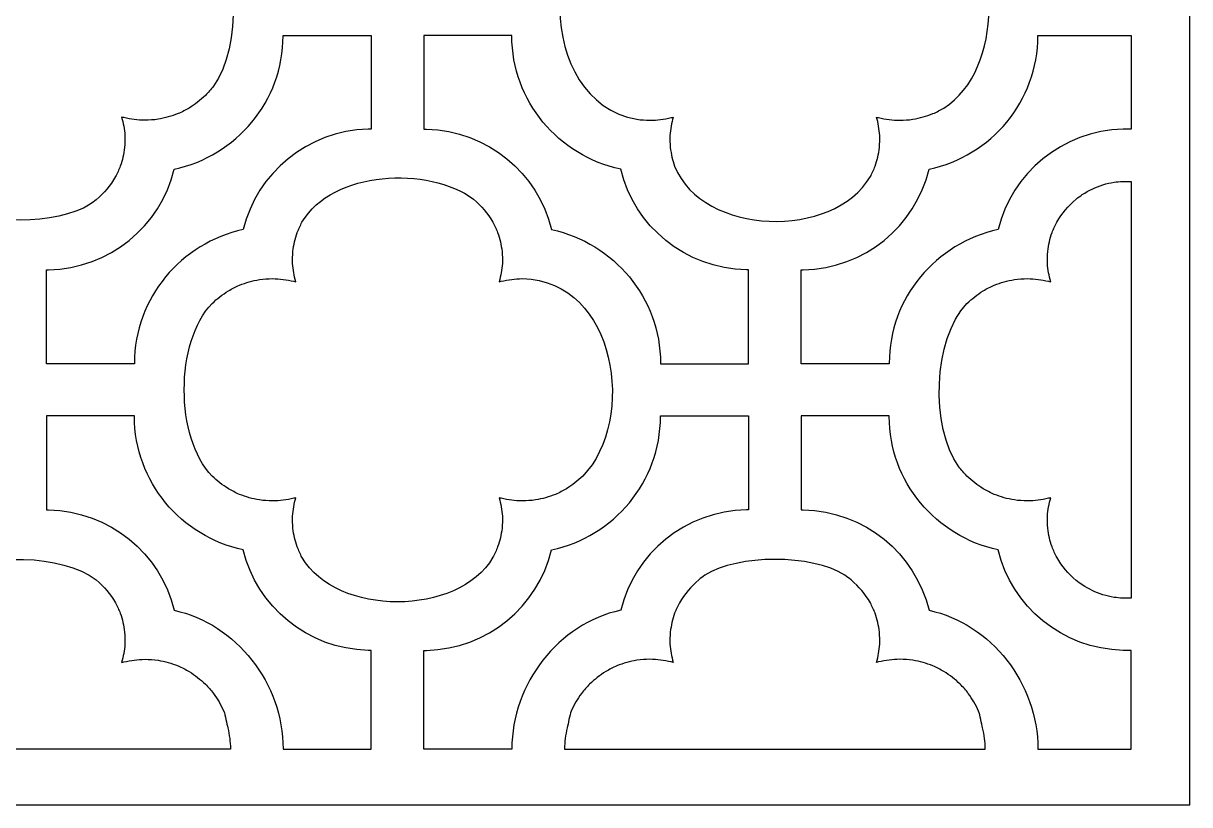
# Model space of a CAD drawing. Header units: centimetres. Extents: x -18.2 to -1.5, y -0.2 to 3.9.
# Drawn here: x -5.453 to -1.5, y -0.185 to 2.463 of the extents above; entities that cross this region are included whole.
import ezdxf

# ---------------------------------------------------------------- set-up
doc = ezdxf.new("R2010")
doc.units = ezdxf.units.CM
doc.header["$MEASUREMENT"] = 0
doc.layers.add('layer 1', color=7, linetype='Continuous')

msp = doc.modelspace()

# ---------------------------------------------------------------- linework, layer by layer
at = {"layer": 'layer 1', "color": 250}
for points, knots in [([(-1.49952, 3.91863), (-1.49952, 2.5509), (-1.49952, 1.18316), (-1.49952, -0.18457), (-1.49952, -0.18457), (-7.06165, -0.18457), (-12.62378, -0.18457), (-18.18591, -0.18457), (-18.18591, -0.18457), (-18.18591, 1.18316), (-18.18591, 2.5509), (-18.18591, 3.91863), (-18.18591, 3.91863), (-12.62378, 3.91863), (-7.06165, 3.91863), (-1.49952, 3.91863)], [0, 0, 0, 0, 0.2, 0.2, 0.2, 0.2, 0.4, 0.4, 0.4, 0.4, 0.6, 0.6, 0.6, 0.6, 1, 1, 1, 1]), ([(-2.33228, 2.17625), (-2.34461, 2.16922), (-2.35673, 2.16307), (-2.36969, 2.15726), (-2.36969, 2.15726), (-2.39245, 2.14836), (-2.41381, 2.14236), (-2.43789, 2.13809), (-2.43789, 2.13809), (-2.45276, 2.13621), (-2.46699, 2.13515), (-2.48196, 2.13478), (-2.48196, 2.13478), (-2.50708, 2.13541), (-2.52964, 2.13818), (-2.55411, 2.14379), (-2.55411, 2.14379), (-2.55646, 2.14445), (-2.55878, 2.14513), (-2.56108, 2.14582), (-2.56108, 2.14582), (-2.55514, 2.12474), (-2.55169, 2.10505), (-2.54999, 2.08311), (-2.54999, 2.08311), (-2.54964, 2.06929), (-2.54996, 2.05615), (-2.55103, 2.04237), (-2.55103, 2.04237), (-2.55391, 2.02007), (-2.55852, 2.0002), (-2.56583, 1.9789), (-2.56583, 1.9789), (-2.57067, 1.96679), (-2.57586, 1.95546), (-2.58187, 1.94388), (-2.58187, 1.94388), (-2.70587, 1.73094), (-3.15051, 1.74191), (-3.24525, 1.9789), (-3.24525, 1.9789), (-3.25256, 2.0002), (-3.25717, 2.02007), (-3.26005, 2.04237), (-3.26005, 2.04237), (-3.26111, 2.05615), (-3.26144, 2.06929), (-3.26109, 2.08311), (-3.26109, 2.08311), (-3.25939, 2.10505), (-3.25594, 2.12474), (-3.25, 2.14582), (-3.25, 2.14582), (-3.2523, 2.14513), (-3.25462, 2.14445), (-3.25697, 2.14379), (-3.25697, 2.14379), (-3.28144, 2.13818), (-3.304, 2.13541), (-3.32912, 2.13478), (-3.32912, 2.13478), (-3.34409, 2.13515), (-3.35832, 2.13621), (-3.37319, 2.13809), (-3.37319, 2.13809), (-3.72072, 2.19979), (-3.72072, 2.82336), (-3.37319, 2.88507), (-3.37319, 2.88507), (-3.35832, 2.88695), (-3.34409, 2.888), (-3.32912, 2.88838), (-3.32912, 2.88838), (-3.304, 2.88775), (-3.28144, 2.88497), (-3.25697, 2.87936), (-3.25697, 2.87936), (-3.25462, 2.8787), (-3.2523, 2.87802), (-3.25, 2.87733), (-3.25, 2.87733), (-3.25594, 2.89842), (-3.25939, 2.91811), (-3.26109, 2.94005), (-3.26109, 2.94005), (-3.26144, 2.95386), (-3.26111, 2.96701), (-3.26005, 2.98078), (-3.26005, 2.98078), (-3.25717, 3.00309), (-3.25256, 3.02296), (-3.24525, 3.04426), (-3.24525, 3.04426), (-3.24041, 3.05636), (-3.23522, 3.0677), (-3.22921, 3.07928), (-3.22921, 3.07928), (-3.1112, 3.28192), (-2.69969, 3.2816), (-2.58187, 3.07928), (-2.58187, 3.07928), (-2.57586, 3.0677), (-2.57067, 3.05636), (-2.56583, 3.04426), (-2.56583, 3.04426), (-2.55852, 3.02296), (-2.55391, 3.00309), (-2.55103, 2.98078), (-2.55103, 2.98078), (-2.54996, 2.96701), (-2.54964, 2.95386), (-2.54999, 2.94005), (-2.54999, 2.94005), (-2.55169, 2.91811), (-2.55514, 2.89842), (-2.56108, 2.87733), (-2.56108, 2.87733), (-2.55878, 2.87802), (-2.55646, 2.8787), (-2.55411, 2.87936), (-2.55411, 2.87936), (-2.52964, 2.88497), (-2.50708, 2.88775), (-2.48196, 2.88838), (-2.48196, 2.88838), (-2.46699, 2.888), (-2.45276, 2.88695), (-2.43789, 2.88507), (-2.43789, 2.88507), (-2.41381, 2.88079), (-2.39245, 2.8748), (-2.36969, 2.8659), (-2.36969, 2.8659), (-2.35673, 2.86008), (-2.34461, 2.85393), (-2.33228, 2.8469), (-2.33228, 2.8469), (-2.12958, 2.71813), (-2.12933, 2.30519), (-2.33228, 2.17625)], [0, 0, 0, 0, 0.0277778, 0.0277778, 0.0277778, 0.0277778, 0.0555556, 0.0555556, 0.0555556, 0.0555556, 0.0833333, 0.0833333, 0.0833333, 0.0833333, 0.1111111, 0.1111111, 0.1111111, 0.1111111, 0.1388889, 0.1388889, 0.1388889, 0.1388889, 0.1666667, 0.1666667, 0.1666667, 0.1666667, 0.1944444, 0.1944444, 0.1944444, 0.1944444, 0.2222222, 0.2222222, 0.2222222, 0.2222222, 0.25, 0.25, 0.25, 0.25, 0.2777778, 0.2777778, 0.2777778, 0.2777778, 0.3055556, 0.3055556, 0.3055556, 0.3055556, 0.3333333, 0.3333333, 0.3333333, 0.3333333, 0.3611111, 0.3611111, 0.3611111, 0.3611111, 0.3888889, 0.3888889, 0.3888889, 0.3888889, 0.4166667, 0.4166667, 0.4166667, 0.4166667, 0.4444444, 0.4444444, 0.4444444, 0.4444444, 0.4722222, 0.4722222, 0.4722222, 0.4722222, 0.5, 0.5, 0.5, 0.5, 0.5277778, 0.5277778, 0.5277778, 0.5277778, 0.5555556, 0.5555556, 0.5555556, 0.5555556, 0.5833333, 0.5833333, 0.5833333, 0.5833333, 0.6111111, 0.6111111, 0.6111111, 0.6111111, 0.6388889, 0.6388889, 0.6388889, 0.6388889, 0.6666667, 0.6666667, 0.6666667, 0.6666667, 0.6944444, 0.6944444, 0.6944444, 0.6944444, 0.7222222, 0.7222222, 0.7222222, 0.7222222, 0.75, 0.75, 0.75, 0.75, 0.7777778, 0.7777778, 0.7777778, 0.7777778, 0.8055556, 0.8055556, 0.8055556, 0.8055556, 0.8333333, 0.8333333, 0.8333333, 0.8333333, 0.8611111, 0.8611111, 0.8611111, 0.8611111, 0.8888889, 0.8888889, 0.8888889, 0.8888889, 0.9166667, 0.9166667, 0.9166667, 0.9166667, 0.9444444, 0.9444444, 0.9444444, 0.9444444, 1, 1, 1, 1]), ([(-6.11984, 2.25038), (-6.11106, 2.23934), (-6.10214, 2.22916), (-6.09234, 2.21899), (-6.09234, 2.21899), (-6.07493, 2.20257), (-6.05764, 2.18911), (-6.0374, 2.17625), (-6.0374, 2.17625), (-6.02507, 2.16922), (-6.01295, 2.16307), (-5.99999, 2.15726), (-5.99999, 2.15726), (-5.97724, 2.14836), (-5.95587, 2.14236), (-5.93179, 2.13809), (-5.93179, 2.13809), (-5.91693, 2.13621), (-5.9027, 2.13515), (-5.88772, 2.13478), (-5.88772, 2.13478), (-5.8626, 2.13541), (-5.84005, 2.13818), (-5.81557, 2.14379), (-5.81557, 2.14379), (-5.81323, 2.14445), (-5.8109, 2.14513), (-5.8086, 2.14582), (-5.8086, 2.14582), (-5.81455, 2.12474), (-5.818, 2.10505), (-5.81969, 2.08311), (-5.81969, 2.08311), (-5.82005, 2.06929), (-5.81972, 2.05615), (-5.81865, 2.04237), (-5.81865, 2.04237), (-5.81577, 2.02007), (-5.81116, 2.0002), (-5.80385, 1.9789), (-5.80385, 1.9789), (-5.79901, 1.96679), (-5.79382, 1.95546), (-5.78781, 1.94388), (-5.78781, 1.94388), (-5.76979, 1.91294), (-5.7496, 1.88877), (-5.72232, 1.86539), (-5.72232, 1.86539), (-5.71542, 1.86028), (-5.70852, 1.85516), (-5.70162, 1.85005), (-5.70162, 1.85005), (-5.58886, 1.77841), (-5.33942, 1.77842), (-5.22667, 1.85005), (-5.22667, 1.85005), (-5.21976, 1.85516), (-5.21286, 1.86028), (-5.20596, 1.86539), (-5.20596, 1.86539), (-5.17869, 1.88877), (-5.15849, 1.91294), (-5.14047, 1.94388), (-5.14047, 1.94388), (-5.13446, 1.95546), (-5.12927, 1.96679), (-5.12443, 1.9789), (-5.12443, 1.9789), (-5.11712, 2.0002), (-5.11251, 2.02007), (-5.10963, 2.04237), (-5.10963, 2.04237), (-5.10857, 2.05615), (-5.10824, 2.06929), (-5.1086, 2.08311), (-5.1086, 2.08311), (-5.11029, 2.10505), (-5.11374, 2.12474), (-5.11969, 2.14582), (-5.11969, 2.14582), (-5.11738, 2.14513), (-5.11506, 2.14445), (-5.11272, 2.14379), (-5.11272, 2.14379), (-5.08824, 2.13818), (-5.06568, 2.13541), (-5.04056, 2.13478), (-5.04056, 2.13478), (-5.02559, 2.13515), (-5.01136, 2.13621), (-4.9965, 2.13809), (-4.9965, 2.13809), (-4.97242, 2.14236), (-4.95105, 2.14836), (-4.9283, 2.15726), (-4.9283, 2.15726), (-4.91533, 2.16307), (-4.90322, 2.16922), (-4.89088, 2.17625), (-4.89088, 2.17625), (-4.87065, 2.18911), (-4.85335, 2.20257), (-4.83595, 2.21899), (-4.83595, 2.21899), (-4.82615, 2.22916), (-4.81723, 2.23934), (-4.80845, 2.25038), (-4.80845, 2.25038), (-4.71189, 2.38454), (-4.71938, 2.68324), (-4.83595, 2.80417), (-4.83595, 2.80417), (-4.85335, 2.82059), (-4.87065, 2.83405), (-4.89088, 2.8469), (-4.89088, 2.8469), (-4.90322, 2.85393), (-4.91533, 2.86008), (-4.9283, 2.8659), (-4.9283, 2.8659), (-4.95105, 2.8748), (-4.97242, 2.88079), (-4.9965, 2.88507), (-4.9965, 2.88507), (-5.01136, 2.88695), (-5.02559, 2.888), (-5.04056, 2.88838), (-5.04056, 2.88838), (-5.06568, 2.88775), (-5.08824, 2.88497), (-5.11272, 2.87936), (-5.11272, 2.87936), (-5.11506, 2.8787), (-5.11738, 2.87802), (-5.11969, 2.87733), (-5.11969, 2.87733), (-5.11374, 2.89842), (-5.11029, 2.91811), (-5.1086, 2.94005), (-5.1086, 2.94005), (-5.10824, 2.95386), (-5.10857, 2.96701), (-5.10963, 2.98078), (-5.10963, 2.98078), (-5.11251, 3.00309), (-5.11712, 3.02296), (-5.12443, 3.04426), (-5.12443, 3.04426), (-5.12927, 3.05636), (-5.13446, 3.0677), (-5.14047, 3.07928), (-5.14047, 3.07928), (-5.15849, 3.11022), (-5.17869, 3.13438), (-5.20596, 3.15777), (-5.20596, 3.15777), (-5.21286, 3.16288), (-5.21976, 3.16799), (-5.22667, 3.1731), (-5.22667, 3.1731), (-5.34878, 3.25068), (-5.60535, 3.2444), (-5.72232, 3.15777), (-5.72232, 3.15777), (-5.7496, 3.13438), (-5.76979, 3.11022), (-5.78781, 3.07928), (-5.78781, 3.07928), (-5.79382, 3.0677), (-5.79901, 3.05636), (-5.80385, 3.04426), (-5.80385, 3.04426), (-5.81116, 3.02296), (-5.81577, 3.00309), (-5.81865, 2.98078), (-5.81865, 2.98078), (-5.81972, 2.96701), (-5.82005, 2.95386), (-5.81969, 2.94005), (-5.81969, 2.94005), (-5.818, 2.91811), (-5.81455, 2.89842), (-5.8086, 2.87733), (-5.8086, 2.87733), (-5.8109, 2.87802), (-5.81323, 2.8787), (-5.81557, 2.87936), (-5.81557, 2.87936), (-5.84005, 2.88497), (-5.8626, 2.88775), (-5.88772, 2.88838), (-5.88772, 2.88838), (-5.9027, 2.888), (-5.91693, 2.88695), (-5.93179, 2.88507), (-5.93179, 2.88507), (-5.95587, 2.88079), (-5.97724, 2.8748), (-5.99999, 2.8659), (-5.99999, 2.8659), (-6.01295, 2.86008), (-6.02507, 2.85393), (-6.0374, 2.8469), (-6.0374, 2.8469), (-6.05764, 2.83405), (-6.07493, 2.82059), (-6.09234, 2.80417), (-6.09234, 2.80417), (-6.10214, 2.794), (-6.11106, 2.78382), (-6.11984, 2.77277), (-6.11984, 2.77277), (-6.2078, 2.65054), (-6.20782, 2.37264), (-6.11984, 2.25038)], [0, 0, 0, 0, 0.0181818, 0.0181818, 0.0181818, 0.0181818, 0.0363636, 0.0363636, 0.0363636, 0.0363636, 0.0545455, 0.0545455, 0.0545455, 0.0545455, 0.0727273, 0.0727273, 0.0727273, 0.0727273, 0.0909091, 0.0909091, 0.0909091, 0.0909091, 0.1090909, 0.1090909, 0.1090909, 0.1090909, 0.1272727, 0.1272727, 0.1272727, 0.1272727, 0.1454545, 0.1454545, 0.1454545, 0.1454545, 0.1636364, 0.1636364, 0.1636364, 0.1636364, 0.1818182, 0.1818182, 0.1818182, 0.1818182, 0.2, 0.2, 0.2, 0.2, 0.2181818, 0.2181818, 0.2181818, 0.2181818, 0.2363636, 0.2363636, 0.2363636, 0.2363636, 0.2545455, 0.2545455, 0.2545455, 0.2545455, 0.2727273, 0.2727273, 0.2727273, 0.2727273, 0.2909091, 0.2909091, 0.2909091, 0.2909091, 0.3090909, 0.3090909, 0.3090909, 0.3090909, 0.3272727, 0.3272727, 0.3272727, 0.3272727, 0.3454545, 0.3454545, 0.3454545, 0.3454545, 0.3636364, 0.3636364, 0.3636364, 0.3636364, 0.3818182, 0.3818182, 0.3818182, 0.3818182, 0.4, 0.4, 0.4, 0.4, 0.4181818, 0.4181818, 0.4181818, 0.4181818, 0.4363636, 0.4363636, 0.4363636, 0.4363636, 0.4545455, 0.4545455, 0.4545455, 0.4545455, 0.4727273, 0.4727273, 0.4727273, 0.4727273, 0.4909091, 0.4909091, 0.4909091, 0.4909091, 0.5090909, 0.5090909, 0.5090909, 0.5090909, 0.5272727, 0.5272727, 0.5272727, 0.5272727, 0.5454545, 0.5454545, 0.5454545, 0.5454545, 0.5636364, 0.5636364, 0.5636364, 0.5636364, 0.5818182, 0.5818182, 0.5818182, 0.5818182, 0.6, 0.6, 0.6, 0.6, 0.6181818, 0.6181818, 0.6181818, 0.6181818, 0.6363636, 0.6363636, 0.6363636, 0.6363636, 0.6545455, 0.6545455, 0.6545455, 0.6545455, 0.6727273, 0.6727273, 0.6727273, 0.6727273, 0.6909091, 0.6909091, 0.6909091, 0.6909091, 0.7090909, 0.7090909, 0.7090909, 0.7090909, 0.7272727, 0.7272727, 0.7272727, 0.7272727, 0.7454545, 0.7454545, 0.7454545, 0.7454545, 0.7636364, 0.7636364, 0.7636364, 0.7636364, 0.7818182, 0.7818182, 0.7818182, 0.7818182, 0.8, 0.8, 0.8, 0.8, 0.8181818, 0.8181818, 0.8181818, 0.8181818, 0.8363636, 0.8363636, 0.8363636, 0.8363636, 0.8545455, 0.8545455, 0.8545455, 0.8545455, 0.8727273, 0.8727273, 0.8727273, 0.8727273, 0.8909091, 0.8909091, 0.8909091, 0.8909091, 0.9090909, 0.9090909, 0.9090909, 0.9090909, 0.9272727, 0.9272727, 0.9272727, 0.9272727, 0.9454545, 0.9454545, 0.9454545, 0.9454545, 0.9636364, 0.9636364, 0.9636364, 0.9636364, 1, 1, 1, 1]), ([(-4.27401, 2.10462), (-4.27401, 2.21053), (-4.27401, 2.31644), (-4.27401, 2.42235), (-4.27401, 2.42235), (-4.37349, 2.42235), (-4.47296, 2.42235), (-4.57244, 2.42235), (-4.57244, 2.42235), (-4.57244, 2.42183), (-4.57244, 2.42149), (-4.57244, 2.42141), (-4.57244, 2.42141), (-4.57244, 2.19991), (-4.73103, 2.01391), (-4.94162, 1.96877), (-4.94162, 1.96877), (-4.98728, 1.77654), (-5.16066, 1.63208), (-5.36772, 1.62846), (-5.36772, 1.62846), (-5.36873, 1.62844), (-5.37169, 1.62842), (-5.37497, 1.62841), (-5.37497, 1.62841), (-5.37497, 1.52217), (-5.37497, 1.41593), (-5.37497, 1.30968), (-5.37497, 1.30968), (-5.27548, 1.30968), (-5.17599, 1.30968), (-5.0765, 1.30968), (-5.0765, 1.30968), (-5.0765, 1.31067), (-5.07651, 1.31143), (-5.07651, 1.31163), (-5.07651, 1.31163), (-5.07651, 1.53313), (-4.91791, 1.71914), (-4.70732, 1.76427), (-4.70732, 1.76427), (-4.66186, 1.95569), (-4.48974, 2.09975), (-4.28384, 2.10453), (-4.28384, 2.10453), (-4.28219, 2.10457), (-4.27809, 2.1046), (-4.27401, 2.10462)], [0, 0, 0, 0, 0.0769231, 0.0769231, 0.0769231, 0.0769231, 0.1538462, 0.1538462, 0.1538462, 0.1538462, 0.2307692, 0.2307692, 0.2307692, 0.2307692, 0.3076923, 0.3076923, 0.3076923, 0.3076923, 0.3846154, 0.3846154, 0.3846154, 0.3846154, 0.4615385, 0.4615385, 0.4615385, 0.4615385, 0.5384615, 0.5384615, 0.5384615, 0.5384615, 0.6153846, 0.6153846, 0.6153846, 0.6153846, 0.6923077, 0.6923077, 0.6923077, 0.6923077, 0.7692308, 0.7692308, 0.7692308, 0.7692308, 0.8461538, 0.8461538, 0.8461538, 0.8461538, 1, 1, 1, 1]), ([(-4.09568, 2.10462), (-4.09568, 2.21053), (-4.09568, 2.31644), (-4.09568, 2.42235), (-4.09568, 2.42235), (-3.9962, 2.42235), (-3.89672, 2.42235), (-3.79724, 2.42235), (-3.79724, 2.42235), (-3.79724, 2.42183), (-3.79724, 2.42149), (-3.79724, 2.42141), (-3.79724, 2.42141), (-3.79724, 2.19991), (-3.63865, 2.01391), (-3.42806, 1.96877), (-3.42806, 1.96877), (-3.3824, 1.77654), (-3.20902, 1.63208), (-3.00197, 1.62846), (-3.00197, 1.62846), (-3.00096, 1.62844), (-2.99799, 1.62842), (-2.99471, 1.62841), (-2.99471, 1.62841), (-2.99471, 1.52217), (-2.99471, 1.41593), (-2.99471, 1.30968), (-2.99471, 1.30968), (-3.0942, 1.30968), (-3.19369, 1.30968), (-3.29318, 1.30968), (-3.29318, 1.30968), (-3.29318, 1.31067), (-3.29318, 1.31143), (-3.29318, 1.31163), (-3.29318, 1.31163), (-3.29318, 1.53313), (-3.45177, 1.71914), (-3.66236, 1.76427), (-3.66236, 1.76427), (-3.70783, 1.95569), (-3.87994, 2.09975), (-4.08585, 2.10453), (-4.08585, 2.10453), (-4.08749, 2.10457), (-4.09159, 2.1046), (-4.09568, 2.10462)], [0, 0, 0, 0, 0.0769231, 0.0769231, 0.0769231, 0.0769231, 0.1538462, 0.1538462, 0.1538462, 0.1538462, 0.2307692, 0.2307692, 0.2307692, 0.2307692, 0.3076923, 0.3076923, 0.3076923, 0.3076923, 0.3846154, 0.3846154, 0.3846154, 0.3846154, 0.4615385, 0.4615385, 0.4615385, 0.4615385, 0.5384615, 0.5384615, 0.5384615, 0.5384615, 0.6153846, 0.6153846, 0.6153846, 0.6153846, 0.6923077, 0.6923077, 0.6923077, 0.6923077, 0.7692308, 0.7692308, 0.7692308, 0.7692308, 0.8461538, 0.8461538, 0.8461538, 0.8461538, 1, 1, 1, 1]), ([(-1.69785, 2.10462), (-1.69785, 2.21053), (-1.69785, 2.31644), (-1.69785, 2.42235), (-1.69785, 2.42235), (-1.80318, 2.42235), (-1.90851, 2.42235), (-2.01384, 2.42235), (-2.01384, 2.42235), (-2.01384, 2.42183), (-2.01384, 2.42149), (-2.01384, 2.42141), (-2.01384, 2.42141), (-2.01384, 2.19991), (-2.17243, 2.01391), (-2.38302, 1.96877), (-2.38302, 1.96877), (-2.42868, 1.77654), (-2.60206, 1.63208), (-2.80911, 1.62846), (-2.80911, 1.62846), (-2.81012, 1.62844), (-2.81309, 1.62842), (-2.81637, 1.62841), (-2.81637, 1.62841), (-2.81637, 1.52217), (-2.81637, 1.41593), (-2.81637, 1.30968), (-2.81637, 1.30968), (-2.71688, 1.30968), (-2.61739, 1.30968), (-2.5179, 1.30968), (-2.5179, 1.30968), (-2.5179, 1.31067), (-2.5179, 1.31143), (-2.5179, 1.31163), (-2.5179, 1.31163), (-2.5179, 1.53313), (-2.35931, 1.71914), (-2.14872, 1.76427), (-2.14872, 1.76427), (-2.10325, 1.95569), (-1.93114, 2.09975), (-1.72523, 2.10453), (-1.72523, 2.10453), (-1.72359, 2.10457), (-1.70193, 2.1046), (-1.69785, 2.10462)], [0, 0, 0, 0, 0.0769231, 0.0769231, 0.0769231, 0.0769231, 0.1538462, 0.1538462, 0.1538462, 0.1538462, 0.2307692, 0.2307692, 0.2307692, 0.2307692, 0.3076923, 0.3076923, 0.3076923, 0.3076923, 0.3846154, 0.3846154, 0.3846154, 0.3846154, 0.4615385, 0.4615385, 0.4615385, 0.4615385, 0.5384615, 0.5384615, 0.5384615, 0.5384615, 0.6153846, 0.6153846, 0.6153846, 0.6153846, 0.6923077, 0.6923077, 0.6923077, 0.6923077, 0.7692308, 0.7692308, 0.7692308, 0.7692308, 0.8461538, 0.8461538, 0.8461538, 0.8461538, 1, 1, 1, 1]), ([(-3.7613, 1.59826), (-3.78642, 1.59763), (-3.80898, 1.59486), (-3.83345, 1.58925), (-3.83345, 1.58925), (-3.8358, 1.58859), (-3.83812, 1.58791), (-3.84042, 1.58722), (-3.84042, 1.58722), (-3.83448, 1.6083), (-3.83103, 1.62799), (-3.82933, 1.64994), (-3.82933, 1.64994), (-3.82898, 1.66375), (-3.82931, 1.67689), (-3.83037, 1.69067), (-3.83037, 1.69067), (-3.83325, 1.71297), (-3.83786, 1.73285), (-3.84517, 1.75414), (-3.84517, 1.75414), (-3.85001, 1.76625), (-3.8552, 1.77758), (-3.86121, 1.78916), (-3.86121, 1.78916), (-3.87923, 1.8201), (-3.89943, 1.84427), (-3.9267, 1.86766), (-3.9267, 1.86766), (-4.07872, 1.98023), (-4.40582, 1.96542), (-4.50847, 1.78916), (-4.50847, 1.78916), (-4.51448, 1.77758), (-4.51967, 1.76625), (-4.52451, 1.75414), (-4.52451, 1.75414), (-4.53182, 1.73285), (-4.53643, 1.71297), (-4.53931, 1.69067), (-4.53931, 1.69067), (-4.54038, 1.67689), (-4.5407, 1.66375), (-4.54035, 1.64994), (-4.54035, 1.64994), (-4.53865, 1.62799), (-4.5352, 1.6083), (-4.52926, 1.58722), (-4.52926, 1.58722), (-4.53156, 1.58791), (-4.53388, 1.58859), (-4.53623, 1.58925), (-4.53623, 1.58925), (-4.56071, 1.59486), (-4.58326, 1.59763), (-4.60838, 1.59826), (-4.60838, 1.59826), (-4.62336, 1.59789), (-4.63758, 1.59683), (-4.65245, 1.59495), (-4.65245, 1.59495), (-4.67653, 1.59068), (-4.69789, 1.58469), (-4.72065, 1.57578), (-4.72065, 1.57578), (-4.73361, 1.56997), (-4.74573, 1.56382), (-4.75806, 1.55679), (-4.75806, 1.55679), (-4.7783, 1.54393), (-4.79559, 1.53047), (-4.81299, 1.51405), (-4.81299, 1.51405), (-4.93913, 1.3832), (-4.93913, 1.05974), (-4.81299, 0.92888), (-4.81299, 0.92888), (-4.79559, 0.91246), (-4.7783, 0.899), (-4.75806, 0.88615), (-4.75806, 0.88615), (-4.74573, 0.87912), (-4.73361, 0.87297), (-4.72065, 0.86715), (-4.72065, 0.86715), (-4.69789, 0.85825), (-4.67653, 0.85226), (-4.65245, 0.84798), (-4.65245, 0.84798), (-4.63758, 0.8461), (-4.62336, 0.84505), (-4.60838, 0.84467), (-4.60838, 0.84467), (-4.58326, 0.8453), (-4.56071, 0.84808), (-4.53623, 0.85369), (-4.53623, 0.85369), (-4.53388, 0.85435), (-4.53156, 0.85503), (-4.52926, 0.85572), (-4.52926, 0.85572), (-4.5352, 0.83464), (-4.53865, 0.81494), (-4.54035, 0.793), (-4.54035, 0.793), (-4.5407, 0.77919), (-4.54038, 0.76605), (-4.53931, 0.75227), (-4.53931, 0.75227), (-4.53643, 0.72996), (-4.53182, 0.71009), (-4.52451, 0.68879), (-4.52451, 0.68879), (-4.51967, 0.67669), (-4.51448, 0.66536), (-4.50847, 0.65377), (-4.50847, 0.65377), (-4.39114, 0.45229), (-3.97854, 0.4523), (-3.86121, 0.65377), (-3.86121, 0.65377), (-3.8552, 0.66536), (-3.85001, 0.67669), (-3.84517, 0.68879), (-3.84517, 0.68879), (-3.83786, 0.71009), (-3.83325, 0.72996), (-3.83037, 0.75227), (-3.83037, 0.75227), (-3.82931, 0.76605), (-3.82898, 0.77919), (-3.82933, 0.793), (-3.82933, 0.793), (-3.83103, 0.81494), (-3.83448, 0.83464), (-3.84042, 0.85572), (-3.84042, 0.85572), (-3.83812, 0.85503), (-3.8358, 0.85435), (-3.83345, 0.85369), (-3.83345, 0.85369), (-3.80898, 0.84808), (-3.78642, 0.8453), (-3.7613, 0.84467), (-3.7613, 0.84467), (-3.74633, 0.84505), (-3.7321, 0.8461), (-3.71724, 0.84798), (-3.71724, 0.84798), (-3.69315, 0.85226), (-3.67179, 0.85825), (-3.64903, 0.86715), (-3.64903, 0.86715), (-3.63607, 0.87297), (-3.62396, 0.87912), (-3.61162, 0.88615), (-3.61162, 0.88615), (-3.59138, 0.899), (-3.57409, 0.91246), (-3.55669, 0.92888), (-3.55669, 0.92888), (-3.37378, 1.11862), (-3.44036, 1.5902), (-3.7613, 1.59826)], [0, 0, 0, 0, 0.0238095, 0.0238095, 0.0238095, 0.0238095, 0.047619, 0.047619, 0.047619, 0.047619, 0.0714286, 0.0714286, 0.0714286, 0.0714286, 0.0952381, 0.0952381, 0.0952381, 0.0952381, 0.1190476, 0.1190476, 0.1190476, 0.1190476, 0.1428571, 0.1428571, 0.1428571, 0.1428571, 0.1666667, 0.1666667, 0.1666667, 0.1666667, 0.1904762, 0.1904762, 0.1904762, 0.1904762, 0.2142857, 0.2142857, 0.2142857, 0.2142857, 0.2380952, 0.2380952, 0.2380952, 0.2380952, 0.2619048, 0.2619048, 0.2619048, 0.2619048, 0.2857143, 0.2857143, 0.2857143, 0.2857143, 0.3095238, 0.3095238, 0.3095238, 0.3095238, 0.3333333, 0.3333333, 0.3333333, 0.3333333, 0.3571429, 0.3571429, 0.3571429, 0.3571429, 0.3809524, 0.3809524, 0.3809524, 0.3809524, 0.4047619, 0.4047619, 0.4047619, 0.4047619, 0.4285714, 0.4285714, 0.4285714, 0.4285714, 0.452381, 0.452381, 0.452381, 0.452381, 0.4761905, 0.4761905, 0.4761905, 0.4761905, 0.5, 0.5, 0.5, 0.5, 0.5238095, 0.5238095, 0.5238095, 0.5238095, 0.547619, 0.547619, 0.547619, 0.547619, 0.5714286, 0.5714286, 0.5714286, 0.5714286, 0.5952381, 0.5952381, 0.5952381, 0.5952381, 0.6190476, 0.6190476, 0.6190476, 0.6190476, 0.6428571, 0.6428571, 0.6428571, 0.6428571, 0.6666667, 0.6666667, 0.6666667, 0.6666667, 0.6904762, 0.6904762, 0.6904762, 0.6904762, 0.7142857, 0.7142857, 0.7142857, 0.7142857, 0.7380952, 0.7380952, 0.7380952, 0.7380952, 0.7619048, 0.7619048, 0.7619048, 0.7619048, 0.7857143, 0.7857143, 0.7857143, 0.7857143, 0.8095238, 0.8095238, 0.8095238, 0.8095238, 0.8333333, 0.8333333, 0.8333333, 0.8333333, 0.8571429, 0.8571429, 0.8571429, 0.8571429, 0.8809524, 0.8809524, 0.8809524, 0.8809524, 0.9047619, 0.9047619, 0.9047619, 0.9047619, 0.9285714, 0.9285714, 0.9285714, 0.9285714, 0.952381, 0.952381, 0.952381, 0.952381, 1, 1, 1, 1]), ([(-2.28189, 0.96028), (-2.27311, 0.94923), (-2.26419, 0.93905), (-2.25439, 0.92888), (-2.25439, 0.92888), (-2.23699, 0.91246), (-2.21969, 0.899), (-2.19946, 0.88615), (-2.19946, 0.88615), (-2.18712, 0.87912), (-2.17501, 0.87297), (-2.16204, 0.86715), (-2.16204, 0.86715), (-2.13929, 0.85825), (-2.11792, 0.85226), (-2.09384, 0.84798), (-2.09384, 0.84798), (-2.07898, 0.8461), (-2.06475, 0.84505), (-2.04978, 0.84467), (-2.04978, 0.84467), (-2.02466, 0.8453), (-2.0021, 0.84808), (-1.97762, 0.85369), (-1.97762, 0.85369), (-1.97528, 0.85435), (-1.97296, 0.85503), (-1.97066, 0.85572), (-1.97066, 0.85572), (-1.9766, 0.83464), (-1.98005, 0.81494), (-1.98175, 0.793), (-1.98175, 0.793), (-1.9821, 0.77919), (-1.98177, 0.76605), (-1.98071, 0.75227), (-1.98071, 0.75227), (-1.97783, 0.72996), (-1.97322, 0.71009), (-1.96591, 0.68879), (-1.96591, 0.68879), (-1.96107, 0.67669), (-1.95588, 0.66536), (-1.94987, 0.65377), (-1.94987, 0.65377), (-1.93185, 0.62283), (-1.91165, 0.59867), (-1.88438, 0.57528), (-1.88438, 0.57528), (-1.87748, 0.57017), (-1.87058, 0.56506), (-1.86368, 0.55995), (-1.86368, 0.55995), (-1.84103, 0.54556), (-1.81933, 0.53519), (-1.79384, 0.52663), (-1.79384, 0.52663), (-1.78096, 0.523), (-1.76852, 0.52015), (-1.75534, 0.51781), (-1.75534, 0.51781), (-1.7459, 0.51662), (-1.73679, 0.51583), (-1.72774, 0.51542), (-1.72774, 0.51542), (-1.72548, 0.51532), (-1.70274, 0.51525), (-1.69785, 0.5152), (-1.69785, 0.5152), (-1.69785, 0.5152), (-1.69785, 1.92774), (-1.69785, 1.92774), (-1.69785, 1.92774), (-1.70274, 1.92769), (-1.72548, 1.92761), (-1.72774, 1.92751), (-1.72774, 1.92751), (-1.73679, 1.92711), (-1.7459, 1.92631), (-1.75534, 1.92512), (-1.75534, 1.92512), (-1.76852, 1.92278), (-1.78096, 1.91994), (-1.79384, 1.91631), (-1.79384, 1.91631), (-1.81933, 1.90775), (-1.84103, 1.89738), (-1.86368, 1.88299), (-1.86368, 1.88299), (-1.87058, 1.87788), (-1.87748, 1.87277), (-1.88438, 1.86766), (-1.88438, 1.86766), (-1.91165, 1.84427), (-1.93185, 1.8201), (-1.94987, 1.78916), (-1.94987, 1.78916), (-1.95588, 1.77758), (-1.96107, 1.76625), (-1.96591, 1.75414), (-1.96591, 1.75414), (-1.97322, 1.73285), (-1.97783, 1.71297), (-1.98071, 1.69067), (-1.98071, 1.69067), (-1.98177, 1.67689), (-1.9821, 1.66375), (-1.98175, 1.64994), (-1.98175, 1.64994), (-1.98005, 1.62799), (-1.9766, 1.6083), (-1.97066, 1.58722), (-1.97066, 1.58722), (-1.97296, 1.58791), (-1.97528, 1.58859), (-1.97762, 1.58925), (-1.97762, 1.58925), (-2.0021, 1.59486), (-2.02466, 1.59763), (-2.04978, 1.59826), (-2.04978, 1.59826), (-2.06475, 1.59789), (-2.07898, 1.59683), (-2.09384, 1.59495), (-2.09384, 1.59495), (-2.11792, 1.59068), (-2.13929, 1.58469), (-2.16204, 1.57578), (-2.16204, 1.57578), (-2.17501, 1.56997), (-2.18712, 1.56382), (-2.19946, 1.55679), (-2.19946, 1.55679), (-2.21969, 1.54393), (-2.23699, 1.53047), (-2.25439, 1.51405), (-2.25439, 1.51405), (-2.37094, 1.39315), (-2.37842, 1.09439), (-2.28189, 0.96028)], [0, 0, 0, 0, 0.0277778, 0.0277778, 0.0277778, 0.0277778, 0.0555556, 0.0555556, 0.0555556, 0.0555556, 0.0833333, 0.0833333, 0.0833333, 0.0833333, 0.1111111, 0.1111111, 0.1111111, 0.1111111, 0.1388889, 0.1388889, 0.1388889, 0.1388889, 0.1666667, 0.1666667, 0.1666667, 0.1666667, 0.1944444, 0.1944444, 0.1944444, 0.1944444, 0.2222222, 0.2222222, 0.2222222, 0.2222222, 0.25, 0.25, 0.25, 0.25, 0.2777778, 0.2777778, 0.2777778, 0.2777778, 0.3055556, 0.3055556, 0.3055556, 0.3055556, 0.3333333, 0.3333333, 0.3333333, 0.3333333, 0.3611111, 0.3611111, 0.3611111, 0.3611111, 0.3888889, 0.3888889, 0.3888889, 0.3888889, 0.4166667, 0.4166667, 0.4166667, 0.4166667, 0.4444444, 0.4444444, 0.4444444, 0.4444444, 0.4722222, 0.4722222, 0.4722222, 0.4722222, 0.5, 0.5, 0.5, 0.5, 0.5277778, 0.5277778, 0.5277778, 0.5277778, 0.5555556, 0.5555556, 0.5555556, 0.5555556, 0.5833333, 0.5833333, 0.5833333, 0.5833333, 0.6111111, 0.6111111, 0.6111111, 0.6111111, 0.6388889, 0.6388889, 0.6388889, 0.6388889, 0.6666667, 0.6666667, 0.6666667, 0.6666667, 0.6944444, 0.6944444, 0.6944444, 0.6944444, 0.7222222, 0.7222222, 0.7222222, 0.7222222, 0.75, 0.75, 0.75, 0.75, 0.7777778, 0.7777778, 0.7777778, 0.7777778, 0.8055556, 0.8055556, 0.8055556, 0.8055556, 0.8333333, 0.8333333, 0.8333333, 0.8333333, 0.8611111, 0.8611111, 0.8611111, 0.8611111, 0.8888889, 0.8888889, 0.8888889, 0.8888889, 0.9166667, 0.9166667, 0.9166667, 0.9166667, 0.9444444, 0.9444444, 0.9444444, 0.9444444, 1, 1, 1, 1]), ([(-4.27401, 0.33832), (-4.27401, 0.22662), (-4.27401, 0.11492), (-4.27401, 0.00322), (-4.27401, 0.00322), (-4.37349, 0.00322), (-4.47296, 0.00322), (-4.57244, 0.00322), (-4.57244, 0.00322), (-4.57244, 0.00374), (-4.57244, 0.00407), (-4.57244, 0.00415), (-4.57244, 0.00415), (-4.57244, 0.22566), (-4.73103, 0.42903), (-4.94162, 0.47416), (-4.94162, 0.47416), (-4.98728, 0.66639), (-5.16066, 0.81085), (-5.36772, 0.81448), (-5.36772, 0.81448), (-5.36873, 0.81449), (-5.37169, 0.81451), (-5.37497, 0.81452), (-5.37497, 0.81452), (-5.37497, 0.92077), (-5.37497, 1.02701), (-5.37497, 1.13326), (-5.37497, 1.13326), (-5.27548, 1.13326), (-5.17599, 1.13326), (-5.0765, 1.13326), (-5.0765, 1.13326), (-5.0765, 1.13226), (-5.07651, 1.1315), (-5.07651, 1.13131), (-5.07651, 1.13131), (-5.07651, 0.9098), (-4.91791, 0.7238), (-4.70732, 0.67867), (-4.70732, 0.67867), (-4.66186, 0.48725), (-4.48974, 0.34319), (-4.28384, 0.33841), (-4.28384, 0.33841), (-4.28219, 0.33837), (-4.27809, 0.33834), (-4.27401, 0.33832)], [0, 0, 0, 0, 0.0769231, 0.0769231, 0.0769231, 0.0769231, 0.1538462, 0.1538462, 0.1538462, 0.1538462, 0.2307692, 0.2307692, 0.2307692, 0.2307692, 0.3076923, 0.3076923, 0.3076923, 0.3076923, 0.3846154, 0.3846154, 0.3846154, 0.3846154, 0.4615385, 0.4615385, 0.4615385, 0.4615385, 0.5384615, 0.5384615, 0.5384615, 0.5384615, 0.6153846, 0.6153846, 0.6153846, 0.6153846, 0.6923077, 0.6923077, 0.6923077, 0.6923077, 0.7692308, 0.7692308, 0.7692308, 0.7692308, 0.8461538, 0.8461538, 0.8461538, 0.8461538, 1, 1, 1, 1]), ([(-4.09568, 0.33832), (-4.09568, 0.22662), (-4.09568, 0.11492), (-4.09568, 0.00322), (-4.09568, 0.00322), (-3.9962, 0.00322), (-3.89672, 0.00322), (-3.79724, 0.00322), (-3.79724, 0.00322), (-3.79724, 0.00374), (-3.79724, 0.00407), (-3.79724, 0.00415), (-3.79724, 0.00415), (-3.79724, 0.22566), (-3.63865, 0.42903), (-3.42806, 0.47416), (-3.42806, 0.47416), (-3.3824, 0.66639), (-3.20902, 0.81085), (-3.00197, 0.81448), (-3.00197, 0.81448), (-3.00096, 0.81449), (-2.99799, 0.81451), (-2.99471, 0.81452), (-2.99471, 0.81452), (-2.99471, 0.92077), (-2.99471, 1.02701), (-2.99471, 1.13326), (-2.99471, 1.13326), (-3.0942, 1.13326), (-3.19369, 1.13326), (-3.29318, 1.13326), (-3.29318, 1.13326), (-3.29318, 1.13226), (-3.29318, 1.1315), (-3.29318, 1.13131), (-3.29318, 1.13131), (-3.29318, 0.9098), (-3.45177, 0.7238), (-3.66236, 0.67867), (-3.66236, 0.67867), (-3.70783, 0.48725), (-3.87994, 0.34319), (-4.08585, 0.33841), (-4.08585, 0.33841), (-4.08749, 0.33837), (-4.09159, 0.33834), (-4.09568, 0.33832)], [0, 0, 0, 0, 0.0769231, 0.0769231, 0.0769231, 0.0769231, 0.1538462, 0.1538462, 0.1538462, 0.1538462, 0.2307692, 0.2307692, 0.2307692, 0.2307692, 0.3076923, 0.3076923, 0.3076923, 0.3076923, 0.3846154, 0.3846154, 0.3846154, 0.3846154, 0.4615385, 0.4615385, 0.4615385, 0.4615385, 0.5384615, 0.5384615, 0.5384615, 0.5384615, 0.6153846, 0.6153846, 0.6153846, 0.6153846, 0.6923077, 0.6923077, 0.6923077, 0.6923077, 0.7692308, 0.7692308, 0.7692308, 0.7692308, 0.8461538, 0.8461538, 0.8461538, 0.8461538, 1, 1, 1, 1]), ([(-1.69785, 0.33832), (-1.69785, 0.22662), (-1.69785, 0.11492), (-1.69785, 0.00322), (-1.69785, 0.00322), (-1.80318, 0.00322), (-1.90851, 0.00322), (-2.01384, 0.00322), (-2.01384, 0.00322), (-2.01384, 0.00374), (-2.01384, 0.00407), (-2.01384, 0.00415), (-2.01384, 0.00415), (-2.01384, 0.22566), (-2.17243, 0.42903), (-2.38302, 0.47416), (-2.38302, 0.47416), (-2.42868, 0.66639), (-2.60206, 0.81085), (-2.80911, 0.81448), (-2.80911, 0.81448), (-2.81012, 0.81449), (-2.81309, 0.81451), (-2.81637, 0.81452), (-2.81637, 0.81452), (-2.81637, 0.92077), (-2.81637, 1.02701), (-2.81637, 1.13326), (-2.81637, 1.13326), (-2.71688, 1.13326), (-2.61739, 1.13326), (-2.5179, 1.13326), (-2.5179, 1.13326), (-2.5179, 1.13226), (-2.5179, 1.1315), (-2.5179, 1.13131), (-2.5179, 1.13131), (-2.5179, 0.9098), (-2.35931, 0.7238), (-2.14872, 0.67867), (-2.14872, 0.67867), (-2.10325, 0.48725), (-1.93114, 0.34319), (-1.72523, 0.33841), (-1.72523, 0.33841), (-1.72359, 0.33837), (-1.70193, 0.33834), (-1.69785, 0.33832)], [0, 0, 0, 0, 0.0769231, 0.0769231, 0.0769231, 0.0769231, 0.1538462, 0.1538462, 0.1538462, 0.1538462, 0.2307692, 0.2307692, 0.2307692, 0.2307692, 0.3076923, 0.3076923, 0.3076923, 0.3076923, 0.3846154, 0.3846154, 0.3846154, 0.3846154, 0.4615385, 0.4615385, 0.4615385, 0.4615385, 0.5384615, 0.5384615, 0.5384615, 0.5384615, 0.6153846, 0.6153846, 0.6153846, 0.6153846, 0.6923077, 0.6923077, 0.6923077, 0.6923077, 0.7692308, 0.7692308, 0.7692308, 0.7692308, 0.8461538, 0.8461538, 0.8461538, 0.8461538, 1, 1, 1, 1]), ([(-4.75084, 0.00322), (-4.75084, 0.00374), (-4.75083, 0.00408), (-4.75083, 0.00415), (-4.75083, 0.00415), (-4.75147, 0.029), (-4.75427, 0.05131), (-4.75994, 0.07553), (-4.75994, 0.07553), (-4.76388, 0.08918), (-4.76827, 0.11939), (-4.77355, 0.13259), (-4.77355, 0.13259), (-4.7835, 0.1543), (-4.79448, 0.17314), (-4.80845, 0.19256), (-4.80845, 0.19256), (-4.81723, 0.2036), (-4.82615, 0.21378), (-4.83595, 0.22395), (-4.83595, 0.22395), (-4.85335, 0.24037), (-4.87065, 0.25383), (-4.89088, 0.26668), (-4.89088, 0.26668), (-4.90322, 0.27371), (-4.91533, 0.27986), (-4.9283, 0.28568), (-4.9283, 0.28568), (-4.95105, 0.29458), (-4.97242, 0.30057), (-4.9965, 0.30485), (-4.9965, 0.30485), (-5.01136, 0.30673), (-5.02559, 0.30778), (-5.04056, 0.30816), (-5.04056, 0.30816), (-5.06568, 0.30753), (-5.08824, 0.30475), (-5.11272, 0.29914), (-5.11272, 0.29914), (-5.11506, 0.29848), (-5.11738, 0.29781), (-5.11969, 0.29712), (-5.11969, 0.29712), (-5.11374, 0.3182), (-5.11029, 0.33789), (-5.1086, 0.35983), (-5.1086, 0.35983), (-5.10824, 0.37364), (-5.10857, 0.38679), (-5.10963, 0.40056), (-5.10963, 0.40056), (-5.11251, 0.42287), (-5.11712, 0.44274), (-5.12443, 0.46404), (-5.12443, 0.46404), (-5.12927, 0.47614), (-5.13446, 0.48748), (-5.14047, 0.49906), (-5.14047, 0.49906), (-5.15849, 0.53), (-5.17869, 0.55416), (-5.20596, 0.57755), (-5.20596, 0.57755), (-5.32293, 0.66417), (-5.5795, 0.67047), (-5.70162, 0.59288), (-5.70162, 0.59288), (-5.70852, 0.58777), (-5.71542, 0.58266), (-5.72232, 0.57755), (-5.72232, 0.57755), (-5.7496, 0.55416), (-5.76979, 0.53), (-5.78781, 0.49906), (-5.78781, 0.49906), (-5.79382, 0.48748), (-5.79901, 0.47614), (-5.80385, 0.46404), (-5.80385, 0.46404), (-5.81116, 0.44274), (-5.81577, 0.42287), (-5.81865, 0.40056), (-5.81865, 0.40056), (-5.81972, 0.38679), (-5.82005, 0.37364), (-5.81969, 0.35983), (-5.81969, 0.35983), (-5.818, 0.33789), (-5.81455, 0.3182), (-5.8086, 0.29712), (-5.8086, 0.29712), (-5.8109, 0.29781), (-5.81323, 0.29848), (-5.81557, 0.29914), (-5.81557, 0.29914), (-5.84005, 0.30475), (-5.8626, 0.30753), (-5.88772, 0.30816), (-5.88772, 0.30816), (-5.9027, 0.30778), (-5.91693, 0.30673), (-5.93179, 0.30485), (-5.93179, 0.30485), (-5.95587, 0.30057), (-5.97724, 0.29458), (-5.99999, 0.28568), (-5.99999, 0.28568), (-6.01295, 0.27986), (-6.02507, 0.27371), (-6.0374, 0.26668), (-6.0374, 0.26668), (-6.05764, 0.25383), (-6.07493, 0.24037), (-6.09234, 0.22395), (-6.09234, 0.22395), (-6.10214, 0.21378), (-6.11106, 0.2036), (-6.11984, 0.19256), (-6.11984, 0.19256), (-6.13381, 0.17314), (-6.14479, 0.1543), (-6.15473, 0.13259), (-6.15473, 0.13259), (-6.16001, 0.11939), (-6.16441, 0.08918), (-6.16834, 0.07553), (-6.16834, 0.07553), (-6.17402, 0.05131), (-6.17682, 0.029), (-6.17746, 0.00415), (-6.17746, 0.00415), (-6.17745, 0.00408), (-6.17745, 0.00374), (-6.17745, 0.00322), (-6.17745, 0.00322), (-5.70191, 0.00322), (-5.22637, 0.00322), (-4.75084, 0.00322)], [0, 0, 0, 0, 0.0277778, 0.0277778, 0.0277778, 0.0277778, 0.0555556, 0.0555556, 0.0555556, 0.0555556, 0.0833333, 0.0833333, 0.0833333, 0.0833333, 0.1111111, 0.1111111, 0.1111111, 0.1111111, 0.1388889, 0.1388889, 0.1388889, 0.1388889, 0.1666667, 0.1666667, 0.1666667, 0.1666667, 0.1944444, 0.1944444, 0.1944444, 0.1944444, 0.2222222, 0.2222222, 0.2222222, 0.2222222, 0.25, 0.25, 0.25, 0.25, 0.2777778, 0.2777778, 0.2777778, 0.2777778, 0.3055556, 0.3055556, 0.3055556, 0.3055556, 0.3333333, 0.3333333, 0.3333333, 0.3333333, 0.3611111, 0.3611111, 0.3611111, 0.3611111, 0.3888889, 0.3888889, 0.3888889, 0.3888889, 0.4166667, 0.4166667, 0.4166667, 0.4166667, 0.4444444, 0.4444444, 0.4444444, 0.4444444, 0.4722222, 0.4722222, 0.4722222, 0.4722222, 0.5, 0.5, 0.5, 0.5, 0.5277778, 0.5277778, 0.5277778, 0.5277778, 0.5555556, 0.5555556, 0.5555556, 0.5555556, 0.5833333, 0.5833333, 0.5833333, 0.5833333, 0.6111111, 0.6111111, 0.6111111, 0.6111111, 0.6388889, 0.6388889, 0.6388889, 0.6388889, 0.6666667, 0.6666667, 0.6666667, 0.6666667, 0.6944444, 0.6944444, 0.6944444, 0.6944444, 0.7222222, 0.7222222, 0.7222222, 0.7222222, 0.75, 0.75, 0.75, 0.75, 0.7777778, 0.7777778, 0.7777778, 0.7777778, 0.8055556, 0.8055556, 0.8055556, 0.8055556, 0.8333333, 0.8333333, 0.8333333, 0.8333333, 0.8611111, 0.8611111, 0.8611111, 0.8611111, 0.8888889, 0.8888889, 0.8888889, 0.8888889, 0.9166667, 0.9166667, 0.9166667, 0.9166667, 0.9444444, 0.9444444, 0.9444444, 0.9444444, 1, 1, 1, 1]), ([(-3.61884, 0.00322), (-3.61885, 0.00374), (-3.61885, 0.00408), (-3.61885, 0.00415), (-3.61885, 0.00415), (-3.61821, 0.029), (-3.61541, 0.05131), (-3.60974, 0.07553), (-3.60974, 0.07553), (-3.60581, 0.08918), (-3.60141, 0.11939), (-3.59613, 0.13259), (-3.59613, 0.13259), (-3.58618, 0.1543), (-3.57521, 0.17314), (-3.56123, 0.19256), (-3.56123, 0.19256), (-3.55245, 0.2036), (-3.54354, 0.21378), (-3.53373, 0.22395), (-3.53373, 0.22395), (-3.51633, 0.24037), (-3.49904, 0.25383), (-3.4788, 0.26668), (-3.4788, 0.26668), (-3.46646, 0.27371), (-3.45435, 0.27986), (-3.44139, 0.28568), (-3.44139, 0.28568), (-3.41863, 0.29458), (-3.39727, 0.30057), (-3.37319, 0.30485), (-3.37319, 0.30485), (-3.35832, 0.30673), (-3.34409, 0.30778), (-3.32912, 0.30816), (-3.32912, 0.30816), (-3.304, 0.30753), (-3.28144, 0.30475), (-3.25697, 0.29914), (-3.25697, 0.29914), (-3.25462, 0.29848), (-3.2523, 0.29781), (-3.25, 0.29712), (-3.25, 0.29712), (-3.25594, 0.3182), (-3.25939, 0.33789), (-3.26109, 0.35983), (-3.26109, 0.35983), (-3.26144, 0.37364), (-3.26111, 0.38679), (-3.26005, 0.40056), (-3.26005, 0.40056), (-3.25717, 0.42287), (-3.25256, 0.44274), (-3.24525, 0.46404), (-3.24525, 0.46404), (-3.24041, 0.47614), (-3.23522, 0.48748), (-3.22921, 0.49906), (-3.22921, 0.49906), (-3.21119, 0.53), (-3.19099, 0.55416), (-3.16372, 0.57755), (-3.16372, 0.57755), (-3.15682, 0.58266), (-3.14992, 0.58777), (-3.14302, 0.59288), (-3.14302, 0.59288), (-3.03026, 0.66452), (-2.78082, 0.66452), (-2.66806, 0.59288), (-2.66806, 0.59288), (-2.66116, 0.58777), (-2.65426, 0.58266), (-2.64736, 0.57755), (-2.64736, 0.57755), (-2.62009, 0.55416), (-2.59989, 0.53), (-2.58187, 0.49906), (-2.58187, 0.49906), (-2.57586, 0.48748), (-2.57067, 0.47614), (-2.56583, 0.46404), (-2.56583, 0.46404), (-2.55852, 0.44274), (-2.55391, 0.42287), (-2.55103, 0.40056), (-2.55103, 0.40056), (-2.54996, 0.38679), (-2.54964, 0.37364), (-2.54999, 0.35983), (-2.54999, 0.35983), (-2.55169, 0.33789), (-2.55514, 0.3182), (-2.56108, 0.29712), (-2.56108, 0.29712), (-2.55878, 0.29781), (-2.55646, 0.29848), (-2.55411, 0.29914), (-2.55411, 0.29914), (-2.52964, 0.30475), (-2.50708, 0.30753), (-2.48196, 0.30816), (-2.48196, 0.30816), (-2.46699, 0.30778), (-2.45276, 0.30673), (-2.43789, 0.30485), (-2.43789, 0.30485), (-2.41381, 0.30057), (-2.39245, 0.29458), (-2.36969, 0.28568), (-2.36969, 0.28568), (-2.35673, 0.27986), (-2.34461, 0.27371), (-2.33228, 0.26668), (-2.33228, 0.26668), (-2.31204, 0.25383), (-2.29475, 0.24037), (-2.27735, 0.22395), (-2.27735, 0.22395), (-2.26754, 0.21378), (-2.25863, 0.2036), (-2.24985, 0.19256), (-2.24985, 0.19256), (-2.23587, 0.17314), (-2.2249, 0.1543), (-2.21495, 0.13259), (-2.21495, 0.13259), (-2.20967, 0.11939), (-2.20527, 0.08918), (-2.20134, 0.07553), (-2.20134, 0.07553), (-2.19566, 0.05131), (-2.19287, 0.029), (-2.19223, 0.00415), (-2.19223, 0.00415), (-2.19223, 0.00408), (-2.19223, 0.00374), (-2.19224, 0.00322), (-2.19224, 0.00322), (-2.19224, 0.00322), (-3.61884, 0.00322), (-3.61884, 0.00322)], [0, 0, 0, 0, 0.027027, 0.027027, 0.027027, 0.027027, 0.0540541, 0.0540541, 0.0540541, 0.0540541, 0.0810811, 0.0810811, 0.0810811, 0.0810811, 0.1081081, 0.1081081, 0.1081081, 0.1081081, 0.1351351, 0.1351351, 0.1351351, 0.1351351, 0.1621622, 0.1621622, 0.1621622, 0.1621622, 0.1891892, 0.1891892, 0.1891892, 0.1891892, 0.2162162, 0.2162162, 0.2162162, 0.2162162, 0.2432432, 0.2432432, 0.2432432, 0.2432432, 0.2702703, 0.2702703, 0.2702703, 0.2702703, 0.2972973, 0.2972973, 0.2972973, 0.2972973, 0.3243243, 0.3243243, 0.3243243, 0.3243243, 0.3513514, 0.3513514, 0.3513514, 0.3513514, 0.3783784, 0.3783784, 0.3783784, 0.3783784, 0.4054054, 0.4054054, 0.4054054, 0.4054054, 0.4324324, 0.4324324, 0.4324324, 0.4324324, 0.4594595, 0.4594595, 0.4594595, 0.4594595, 0.4864865, 0.4864865, 0.4864865, 0.4864865, 0.5135135, 0.5135135, 0.5135135, 0.5135135, 0.5405405, 0.5405405, 0.5405405, 0.5405405, 0.5675676, 0.5675676, 0.5675676, 0.5675676, 0.5945946, 0.5945946, 0.5945946, 0.5945946, 0.6216216, 0.6216216, 0.6216216, 0.6216216, 0.6486486, 0.6486486, 0.6486486, 0.6486486, 0.6756757, 0.6756757, 0.6756757, 0.6756757, 0.7027027, 0.7027027, 0.7027027, 0.7027027, 0.7297297, 0.7297297, 0.7297297, 0.7297297, 0.7567568, 0.7567568, 0.7567568, 0.7567568, 0.7837838, 0.7837838, 0.7837838, 0.7837838, 0.8108108, 0.8108108, 0.8108108, 0.8108108, 0.8378378, 0.8378378, 0.8378378, 0.8378378, 0.8648649, 0.8648649, 0.8648649, 0.8648649, 0.8918919, 0.8918919, 0.8918919, 0.8918919, 0.9189189, 0.9189189, 0.9189189, 0.9189189, 0.9459459, 0.9459459, 0.9459459, 0.9459459, 1, 1, 1, 1])]:
    msp.add_open_spline(points, degree=3, knots=knots, dxfattribs=at)

doc.saveas('drawing.dxf')
